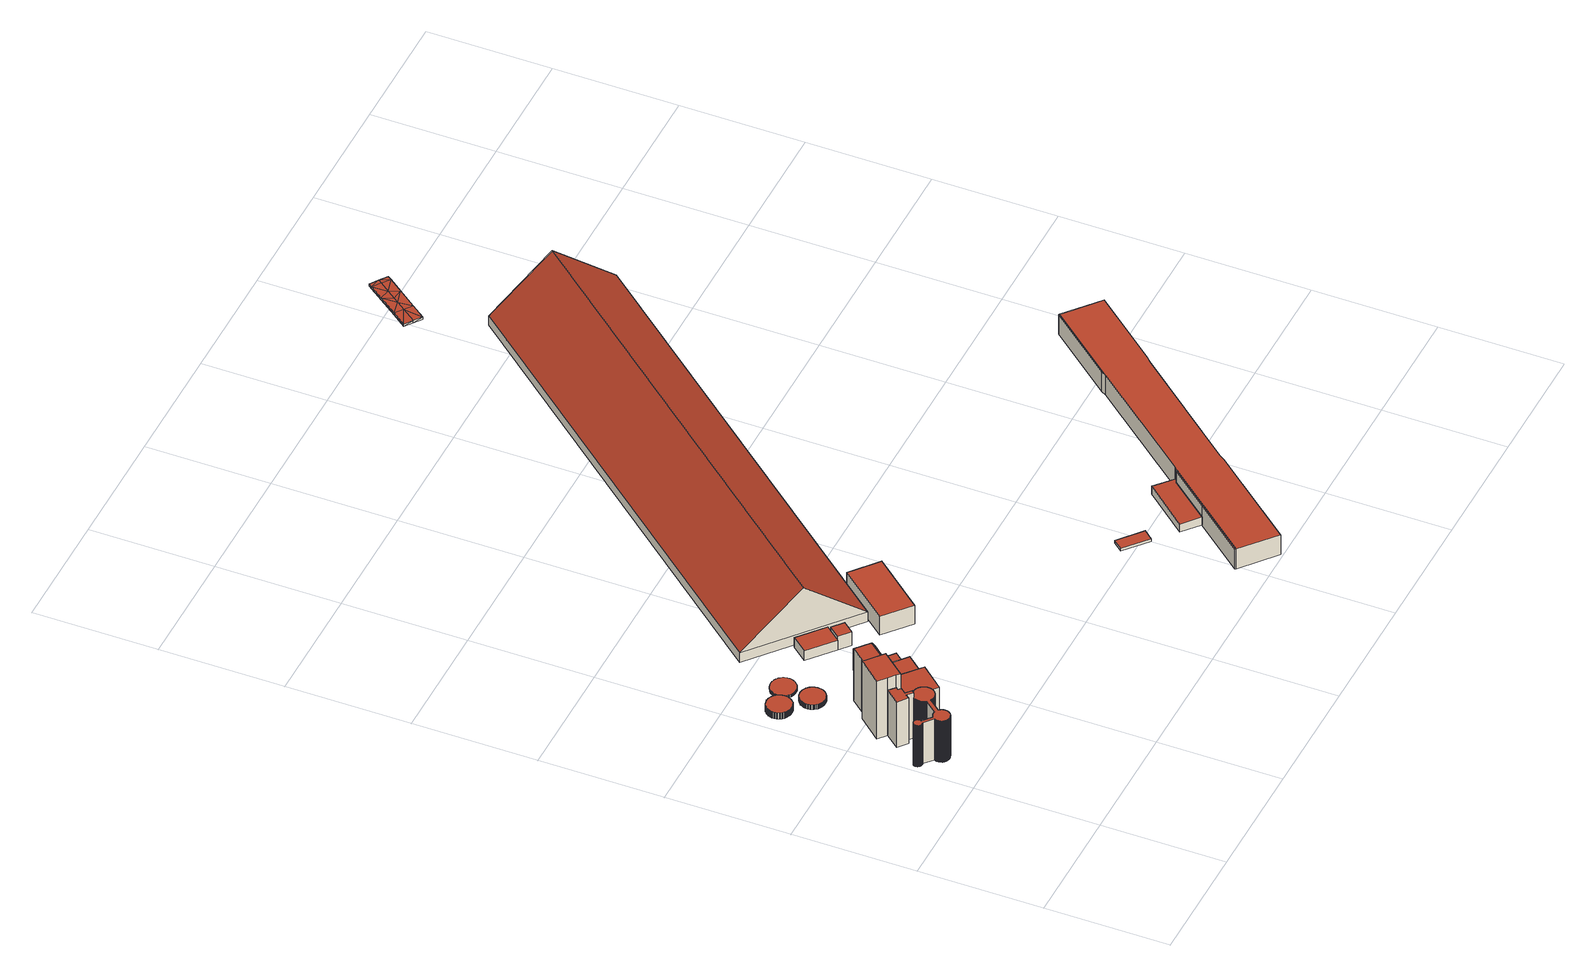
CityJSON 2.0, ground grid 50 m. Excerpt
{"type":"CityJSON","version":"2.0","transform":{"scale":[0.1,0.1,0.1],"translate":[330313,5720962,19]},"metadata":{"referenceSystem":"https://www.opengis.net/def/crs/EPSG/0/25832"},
"CityObjects":{
"building1":{"type":"Building","attributes":{"Geometrietyp2DReferenz":"3000","Gemeindeschluessel":"05170032","function":"31001_2111","roofType":"1000","measuredHeight":19.55},"address":[{"country":"Germany","locality":"Rheinberg","thoroughfareNumber":"80","thoroughfareName":"Karlstraße"}],"geometry":[{"type":"Solid","lod":"2","boundaries":[[[[0,1,2,3]],[[4,5,1,0]],[[6,7,5,4]],[[8,9,7,6]],[[10,11,9,8]],[[12,13,11,10]],[[14,15,13,12]],[[16,17,15,14]],[[18,19,17,16]],[[20,21,19,18]],[[22,23,21,20]],[[24,25,23,22]],[[26,27,25,24]],[[28,29,27,26]],[[30,31,29,28]],[[32,33,31,30]],[[34,35,33,32]],[[36,37,35,34]],[[38,39,37,36]],[[40,41,39,38]],[[42,43,41,40]],[[44,45,43,42]],[[46,47,45,44]],[[48,49,47,46]],[[50,51,49,48]],[[52,53,51,50]],[[54,55,53,52]],[[56,57,55,54]],[[58,59,57,56]],[[60,61,59,58]],[[62,63,61,60]],[[64,65,63,62]],[[66,67,65,64]],[[68,69,67,66]],[[70,71,69,68]],[[72,73,71,70]],[[74,75,73,72]],[[76,77,75,74]],[[78,79,77,76]],[[80,81,79,78]],[[82,83,81,80]],[[84,85,83,82]],[[86,87,85,84]],[[88,89,87,86]],[[90,91,89,88]],[[92,93,91,90]],[[94,95,93,92]],[[96,97,95,94]],[[98,99,97,96]],[[100,101,99,98]],[[102,103,101,100]],[[104,105,103,102]],[[106,107,105,104]],[[108,109,107,106]],[[110,111,109,108]],[[112,113,111,110]],[[114,115,113,112]],[[116,117,115,114]],[[118,119,117,116]],[[120,121,119,118]],[[122,123,121,120]],[[124,125,123,122]],[[126,127,125,124]],[[128,129,127,126]],[[130,131,129,128]],[[132,133,131,130]],[[134,135,133,132]],[[136,137,135,134]],[[138,139,137,136]],[[140,141,139,138]],[[142,143,141,140]],[[144,145,143,142]],[[146,147,145,144]],[[148,149,147,146]],[[150,151,149,148]],[[152,153,151,150]],[[154,155,153,152]],[[156,157,155,154]],[[158,159,157,156]],[[160,161,159,158]],[[162,163,161,160]],[[164,165,163,162]],[[166,167,165,164]],[[168,169,167,166]],[[170,171,169,168]],[[172,173,171,170]],[[174,175,173,172]],[[176,177,175,174]],[[178,179,177,176]],[[180,181,179,178]],[[182,183,181,180]],[[184,185,183,182]],[[186,187,185,184]],[[188,189,187,186]],[[190,191,189,188]],[[192,193,191,190]],[[194,195,193,192]],[[196,197,195,194]],[[198,199,197,196]],[[200,201,199,198]],[[202,203,201,200]],[[204,205,203,202]],[[206,207,205,204]],[[208,209,207,206]],[[210,211,209,208]],[[212,213,211,210]],[[214,215,213,212]],[[216,217,215,214]],[[218,219,217,216]],[[220,221,219,218]],[[222,223,221,220]],[[224,225,223,222]],[[226,227,225,224]],[[228,229,227,226]],[[230,231,229,228]],[[232,233,231,230]],[[234,235,233,232]],[[236,237,235,234]],[[238,239,237,236]],[[240,241,239,238]],[[242,243,241,240]],[[244,245,243,242]],[[246,247,245,244]],[[248,249,247,246]],[[250,251,249,248]],[[252,253,251,250]],[[254,255,253,252]],[[256,257,255,254]],[[258,259,257,256]],[[260,261,259,258]],[[262,263,261,260]],[[264,265,263,262]],[[266,267,265,264]],[[268,269,267,266]],[[270,271,269,268]],[[272,273,271,270]],[[274,275,273,272]],[[276,277,275,274]],[[278,279,277,276]],[[280,281,279,278]],[[282,283,281,280]],[[284,285,283,282]],[[286,287,285,284]],[[288,289,287,286]],[[290,291,289,288]],[[292,293,291,290]],[[294,295,293,292]],[[296,297,295,294]],[[298,299,297,296]],[[300,301,299,298]],[[302,303,301,300]],[[304,305,303,302]],[[306,307,305,304]],[[308,309,307,306]],[[310,311,309,308]],[[312,313,311,310]],[[314,315,313,312]],[[316,317,315,314]],[[318,319,317,316]],[[320,321,319,318]],[[322,323,321,320]],[[324,325,323,322]],[[326,327,325,324]],[[328,329,327,326]],[[330,331,329,328]],[[332,333,331,330]],[[334,335,333,332]],[[336,337,335,334]],[[338,339,337,336]],[[340,341,339,338]],[[342,343,341,340]],[[344,345,343,342]],[[346,347,345,344]],[[348,349,347,346]],[[350,351,349,348]],[[352,353,351,350]],[[354,355,353,352]],[[356,357,355,354]],[[358,359,357,356]],[[360,361,359,358]],[[362,363,361,360]],[[364,365,363,362]],[[366,367,365,364]],[[368,369,367,366]],[[370,371,369,368]],[[372,373,371,370]],[[374,375,373,372]],[[376,377,375,374]],[[378,379,377,376]],[[380,381,379,378]],[[382,383,381,380]],[[384,385,383,382]],[[3,2,385,384]],[[382,380,378,376,374,372,370,368,366,364,362,360,358,356,354,352,350,348,346,344,342,340,338,336,334,332,330,328,326,324,322,320,318,316,314,312,310,308,306,304,302,300,298,296,294,292,290,288,286,284,282,280,278,276,274,272,270,268,266,264,262,260,258,256,254,252,250,248,246,244,242,240,238,236,234,232,230,228,226,224,222,220,218,216,214,212,210,208,206,204,202,200,198,196,194,192,190,188,186,184,182,180,178,176,174,172,170,168,166,164,162,160,158,156,154,152,150,148,146,144,142,140,138,136,134,132,130,128,126,124,122,120,118,116,114,112,110,108,106,104,102,100,98,96,94,92,90,88,86,84,82,80,78,76,74,72,70,68,66,64,62,60,58,56,54,52,50,48,46,44,42,40,38,36,34,32,30,28,26,24,22,20,18,16,14,12,10,8,6,4,0,3,384]],[[1,5,7,9,11,13,15,17,19,21,23,25,27,29,31,33,35,37,39,41,43,45,47,49,51,53,55,57,59,61,63,65,67,69,71,73,75,77,79,81,83,85,87,89,91,93,95,97,99,101,103,105,107,109,111,113,115,117,119,121,123,125,127,129,131,133,135,137,139,141,143,145,147,149,151,153,155,157,159,161,163,165,167,169,171,173,175,177,179,181,183,185,187,189,191,193,195,197,199,201,203,205,207,209,211,213,215,217,219,221,223,225,227,229,231,233,235,237,239,241,243,245,247,249,251,253,255,257,259,261,263,265,267,269,271,273,275,277,279,281,283,285,287,289,291,293,295,297,299,301,303,305,307,309,311,313,315,317,319,321,323,325,327,329,331,333,335,337,339,341,343,345,347,349,351,353,355,357,359,361,363,365,367,369,371,373,375,377,379,381,383,385,2]]]],"semantics":{"surfaces":[{"type":"WallSurface"},{"type":"RoofSurface"},{"type":"GroundSurface"}],"values":[[0,0,0,0,0,0,0,0,0,0,0,0,0,0,0,0,0,0,0,0,0,0,0,0,0,0,0,0,0,0,0,0,0,0,0,0,0,0,0,0,0,0,0,0,0,0,0,0,0,0,0,0,0,0,0,0,0,0,0,0,0,0,0,0,0,0,0,0,0,0,0,0,0,0,0,0,0,0,0,0,0,0,0,0,0,0,0,0,0,0,0,0,0,0,0,0,0,0,0,0,0,0,0,0,0,0,0,0,0,0,0,0,0,0,0,0,0,0,0,0,0,0,0,0,0,0,0,0,0,0,0,0,0,0,0,0,0,0,0,0,0,0,0,0,0,0,0,0,0,0,0,0,0,0,0,0,0,0,0,0,0,0,0,0,0,0,0,0,0,0,0,0,0,0,0,0,0,0,0,0,0,0,0,0,0,0,0,0,0,0,0,0,0,1,2]]}}]},
"building2":{"type":"Building","attributes":{"Geometrietyp2DReferenz":"3000","Gemeindeschluessel":"05170032","function":"31001_2111","roofType":"1000","measuredHeight":21.59},"address":[{"country":"Germany","locality":"Rheinberg","thoroughfareNumber":"80","thoroughfareName":"Karlstraße"}],"geometry":[{"type":"Solid","lod":"2","boundaries":[[[[386,387,388,389]],[[390,391,387,386]],[[392,393,391,390]],[[394,395,393,392]],[[396,397,395,394]],[[398,399,397,396]],[[400,401,399,398]],[[402,403,401,400]],[[404,405,403,402]],[[406,407,405,404]],[[408,409,407,406]],[[410,411,409,408]],[[412,413,411,410]],[[414,415,413,412]],[[389,388,415,414]],[[412,410,408,406,404,402,400,398,396,394,392,390,386,389,414]],[[387,391,393,395,397,399,401,403,405,407,409,411,413,415,388]]]],"semantics":{"surfaces":[{"type":"WallSurface"},{"type":"RoofSurface"},{"type":"GroundSurface"}],"values":[[0,0,0,0,0,0,0,0,0,0,0,0,0,0,0,1,2]]}}]},
"building3":{"type":"Building","attributes":{"Geometrietyp2DReferenz":"3000","Gemeindeschluessel":"05170032","function":"31001_2111","roofType":"1000","measuredHeight":27.63},"address":[{"country":"Germany","locality":"Rheinberg","thoroughfareNumber":"80","thoroughfareName":"Karlstraße"}],"geometry":[{"type":"Solid","lod":"2","boundaries":[[[[416,417,418,419]],[[420,421,417,416]],[[422,423,421,420]],[[424,425,423,422]],[[426,427,425,424]],[[428,429,427,426]],[[419,418,429,428]],[[426,424,422,420,416,419,428]],[[417,421,423,425,427,429,418]]]],"semantics":{"surfaces":[{"type":"WallSurface"},{"type":"RoofSurface"},{"type":"GroundSurface"}],"values":[[0,0,0,0,0,0,0,1,2]]}}]},
"building4":{"type":"Building","attributes":{"Geometrietyp2DReferenz":"3000","Gemeindeschluessel":"05170032","function":"51003_1201","roofType":"1000","measuredHeight":2.82},"geometry":[{"type":"Solid","lod":"2","boundaries":[[[[430,431,432,433]],[[434,435,431,430]],[[436,437,435,434]],[[438,439,437,436]],[[440,441,439,438]],[[442,443,441,440]],[[444,445,443,442]],[[446,447,445,444]],[[448,449,447,446]],[[450,451,449,448]],[[452,453,451,450]],[[454,455,453,452]],[[456,457,455,454]],[[458,459,457,456]],[[460,461,459,458]],[[462,463,461,460]],[[464,465,463,462]],[[466,467,465,464]],[[468,469,467,466]],[[470,471,469,468]],[[472,473,471,470]],[[474,475,473,472]],[[476,477,475,474]],[[478,479,477,476]],[[480,481,479,478]],[[482,483,481,480]],[[484,485,483,482]],[[486,487,485,484]],[[488,489,487,486]],[[490,491,489,488]],[[492,493,491,490]],[[494,495,493,492]],[[496,497,495,494]],[[498,499,497,496]],[[500,501,499,498]],[[502,503,501,500]],[[504,505,503,502]],[[506,507,505,504]],[[508,509,507,506]],[[510,511,509,508]],[[512,513,511,510]],[[514,515,513,512]],[[516,517,515,514]],[[518,519,517,516]],[[520,521,519,518]],[[522,523,521,520]],[[524,525,523,522]],[[526,527,525,524]],[[528,529,527,526]],[[530,531,529,528]],[[532,533,531,530]],[[534,535,533,532]],[[536,537,535,534]],[[538,539,537,536]],[[540,541,539,538]],[[542,543,541,540]],[[544,545,543,542]],[[546,547,545,544]],[[548,549,547,546]],[[550,551,549,548]],[[552,553,551,550]],[[554,555,553,552]],[[556,557,555,554]],[[558,559,557,556]],[[560,561,559,558]],[[562,563,561,560]],[[564,565,563,562]],[[566,567,565,564]],[[568,569,567,566]],[[570,571,569,568]],[[572,573,571,570]],[[574,575,573,572]],[[576,577,575,574]],[[578,579,577,576]],[[580,581,579,578]],[[582,583,581,580]],[[584,585,583,582]],[[433,432,585,584]],[[582,580,578,576,574,572,570,568,566,564,562,560,558,556,554,552,550,548,546,544,542,540,538,536,534,532,530,528,526,524,522,520,518,516,514,512,510,508,506,504,502,500,498,496,494,492,490,488,486,484,482,480,478,476,474,472,470,468,466,464,462,460,458,456,454,452,450,448,446,444,442,440,438,436,434,430,433,584]],[[431,435,437,439,441,443,445,447,449,451,453,455,457,459,461,463,465,467,469,471,473,475,477,479,481,483,485,487,489,491,493,495,497,499,501,503,505,507,509,511,513,515,517,519,521,523,525,527,529,531,533,535,537,539,541,543,545,547,549,551,553,555,557,559,561,563,565,567,569,571,573,575,577,579,581,583,585,432]]]],"semantics":{"surfaces":[{"type":"WallSurface"},{"type":"RoofSurface"},{"type":"GroundSurface"}],"values":[[0,0,0,0,0,0,0,0,0,0,0,0,0,0,0,0,0,0,0,0,0,0,0,0,0,0,0,0,0,0,0,0,0,0,0,0,0,0,0,0,0,0,0,0,0,0,0,0,0,0,0,0,0,0,0,0,0,0,0,0,0,0,0,0,0,0,0,0,0,0,0,0,0,0,0,0,0,0,1,2]]}}]},
"building5":{"type":"Building","attributes":{"Geometrietyp2DReferenz":"3000","Gemeindeschluessel":"05170032","function":"31001_2111","roofType":"1000","measuredHeight":15.39},"address":[{"country":"Germany","locality":"Rheinberg","thoroughfareNumber":"80","thoroughfareName":"Karlstraße"}],"geometry":[{"type":"Solid","lod":"2","boundaries":[[[[586,587,588,589]],[[590,591,587,586]],[[592,593,591,590]],[[594,595,593,592]],[[589,588,595,594]],[[592,590,586,589,594]],[[587,591,593,595,588]]]],"semantics":{"surfaces":[{"type":"WallSurface"},{"type":"RoofSurface"},{"type":"GroundSurface"}],"values":[[0,0,0,0,0,1,2]]}}]},
"building6":{"type":"Building","attributes":{"Geometrietyp2DReferenz":"3000","Gemeindeschluessel":"05170032","function":"51003_1201","roofType":"1000","measuredHeight":2.17},"geometry":[{"type":"Solid","lod":"2","boundaries":[[[[596,597,598,599]],[[600,601,597,596]],[[602,603,601,600]],[[604,605,603,602]],[[606,607,605,604]],[[608,609,607,606]],[[610,611,609,608]],[[612,613,611,610]],[[614,615,613,612]],[[616,617,615,614]],[[618,619,617,616]],[[620,621,619,618]],[[622,623,621,620]],[[624,625,623,622]],[[626,627,625,624]],[[628,629,627,626]],[[630,631,629,628]],[[632,633,631,630]],[[634,635,633,632]],[[636,637,635,634]],[[638,639,637,636]],[[640,641,639,638]],[[642,643,641,640]],[[644,645,643,642]],[[646,647,645,644]],[[648,649,647,646]],[[650,651,649,648]],[[652,653,651,650]],[[654,655,653,652]],[[656,657,655,654]],[[658,659,657,656]],[[660,661,659,658]],[[662,663,661,660]],[[664,665,663,662]],[[666,667,665,664]],[[668,669,667,666]],[[670,671,669,668]],[[672,673,671,670]],[[674,675,673,672]],[[676,677,675,674]],[[678,679,677,676]],[[680,681,679,678]],[[682,683,681,680]],[[684,685,683,682]],[[686,687,685,684]],[[688,689,687,686]],[[690,691,689,688]],[[692,693,691,690]],[[694,695,693,692]],[[696,697,695,694]],[[698,699,697,696]],[[700,701,699,698]],[[702,703,701,700]],[[704,705,703,702]],[[706,707,705,704]],[[708,709,707,706]],[[710,711,709,708]],[[712,713,711,710]],[[714,715,713,712]],[[716,717,715,714]],[[718,719,717,716]],[[720,721,719,718]],[[722,723,721,720]],[[724,725,723,722]],[[726,727,725,724]],[[728,729,727,726]],[[730,731,729,728]],[[732,733,731,730]],[[734,735,733,732]],[[736,737,735,734]],[[738,739,737,736]],[[740,741,739,738]],[[742,743,741,740]],[[744,745,743,742]],[[746,747,745,744]],[[748,749,747,746]],[[750,751,749,748]],[[599,598,751,750]],[[748,746,744,742,740,738,736,734,732,730,728,726,724,722,720,718,716,714,712,710,708,706,704,702,700,698,696,694,692,690,688,686,684,682,680,678,676,674,672,670,668,666,664,662,660,658,656,654,652,650,648,646,644,642,640,638,636,634,632,630,628,626,624,622,620,618,616,614,612,610,608,606,604,602,600,596,599,750]],[[597,601,603,605,607,609,611,613,615,617,619,621,623,625,627,629,631,633,635,637,639,641,643,645,647,649,651,653,655,657,659,661,663,665,667,669,671,673,675,677,679,681,683,685,687,689,691,693,695,697,699,701,703,705,707,709,711,713,715,717,719,721,723,725,727,729,731,733,735,737,739,741,743,745,747,749,751,598]]]],"semantics":{"surfaces":[{"type":"WallSurface"},{"type":"RoofSurface"},{"type":"GroundSurface"}],"values":[[0,0,0,0,0,0,0,0,0,0,0,0,0,0,0,0,0,0,0,0,0,0,0,0,0,0,0,0,0,0,0,0,0,0,0,0,0,0,0,0,0,0,0,0,0,0,0,0,0,0,0,0,0,0,0,0,0,0,0,0,0,0,0,0,0,0,0,0,0,0,0,0,0,0,0,0,0,0,1,2]]}}]},
"building7":{"type":"Building","attributes":{"Geometrietyp2DReferenz":"3000","Gemeindeschluessel":"05170032","function":"51003_1201","roofType":"9999","measuredHeight":1.27},"geometry":[{"type":"Solid","lod":"2","boundaries":[[[[752,753,754,755,756,757,758,759,760,761,762,763,764,765,766,767,768,769,770,771,772,773,774,775,776,777,778,779,780,781,782,783,784,785,786,787,788,789,790,791,792,793,794,795,796,797,798,799,800,801,802,803,804,805,806,807,808,809,810,811,812,813,814,815,816,817,818,819,820,821,822,823,824,825,826,827,828,829]],[[764,830,831,765]],[[763,832,830,764]],[[762,833,832,763]],[[761,834,833,762]],[[760,835,834,761]],[[759,836,835,760]],[[758,837,836,759]],[[757,838,837,758]],[[756,839,838,757]],[[755,840,839,756]],[[754,841,840,755]],[[753,842,841,754]],[[752,843,842,753]],[[829,844,843,752]],[[828,845,844,829]],[[827,846,845,828]],[[826,847,846,827]],[[825,848,847,826]],[[824,849,848,825]],[[823,850,849,824]],[[822,851,850,823]],[[821,852,851,822]],[[820,853,852,821]],[[819,854,853,820]],[[818,855,854,819]],[[817,856,855,818]],[[816,857,856,817]],[[815,858,857,816]],[[814,859,858,815]],[[813,860,859,814]],[[812,861,860,813]],[[811,862,861,812]],[[807,863,864,808]],[[810,865,862,811]],[[809,866,865,810]],[[808,864,866,809]],[[806,867,863,807]],[[805,868,867,806]],[[804,869,868,805]],[[803,870,869,804]],[[802,871,870,803]],[[801,872,871,802]],[[800,873,872,801]],[[799,874,873,800]],[[798,875,874,799]],[[797,876,875,798]],[[796,877,876,797]],[[795,878,877,796]],[[794,879,878,795]],[[793,880,879,794]],[[792,881,880,793]],[[791,882,881,792]],[[790,883,882,791]],[[789,884,883,790]],[[788,885,884,789]],[[787,886,885,788]],[[786,887,886,787]],[[785,888,887,786]],[[784,889,888,785]],[[783,890,889,784]],[[782,891,890,783]],[[781,892,891,782]],[[780,893,892,781]],[[779,894,893,780]],[[778,895,894,779]],[[777,896,895,778]],[[776,897,896,777]],[[775,898,897,776]],[[774,899,898,775]],[[773,900,899,774]],[[772,901,900,773]],[[771,902,901,772]],[[770,903,902,771]],[[769,904,903,770]],[[768,905,904,769]],[[767,906,905,768]],[[766,907,906,767]],[[765,831,907,766]],[[846,847,848,849,850,851,852,853,854,855,856,857,858,859,860,861,862,865,866,864,863,867,868,869,870,871,872,873,874,875,876,877,878,879,880,881,882,883,884,885,886,887,888,889,890,891,892,893,894,895,896,897,898,899,900,901,902,903,904,905,906,907,831,830,832,833,834,835,836,837,838,839,840,841,842,843,844,845]]]],"semantics":{"surfaces":[{"type":"RoofSurface"},{"type":"WallSurface"},{"type":"GroundSurface"}],"values":[[0,1,1,1,1,1,1,1,1,1,1,1,1,1,1,1,1,1,1,1,1,1,1,1,1,1,1,1,1,1,1,1,1,1,1,1,1,1,1,1,1,1,1,1,1,1,1,1,1,1,1,1,1,1,1,1,1,1,1,1,1,1,1,1,1,1,1,1,1,1,1,1,1,1,1,1,1,1,1,2]]}}]},
"building8":{"type":"Building","attributes":{"Gemeindeschluessel":"05170032","Geometrietyp2DReferenz":"3000","function":"31001_2111"},"address":[{"country":"Germany","locality":"Rheinberg","thoroughfareNumber":"80","thoroughfareName":"Karlstraße"}],"children":["building8-1","building8-2"]},
"building8-1":{"type":"BuildingPart","attributes":{"roofType":"1000","measuredHeight":10.19},"parents":["building8"],"geometry":[{"type":"Solid","lod":"2","boundaries":[[[[908,587,909,910]],[[911,588,587,908]],[[912,913,588,911]],[[914,915,916,917]],[[918,919,915,914]],[[920,921,919,918]],[[910,909,921,920]],[[918,914,917,912,911,908,910,920]],[[587,588,913,916,915,919,921,909]],[[912,917,916,913]]]],"semantics":{"surfaces":[{"type":"WallSurface"},{"type":"RoofSurface"},{"type":"GroundSurface"},{"type":"ClosureSurface"}],"values":[[0,0,0,0,0,0,0,1,2,3]]}}]},
"building8-2":{"type":"BuildingPart","attributes":{"roofType":"1000","measuredHeight":24.82},"parents":["building8"],"geometry":[{"type":"MultiSurface","lod":"2","boundaries":[[[922,923,924,925]],[[926,927,923,922]],[[928,916,927,926]],[[925,924,913,929]],[[928,926,922,925,929]],[[923,927,916,913,924]],[[928,929,912,917]],[[913,916,917,912]]],"semantics":{"surfaces":[{"type":"WallSurface"},{"type":"RoofSurface"},{"type":"GroundSurface"},{"type":"ClosureSurface"}],"values":[0,0,0,0,1,2,0,3]}}]},
"building9":{"type":"Building","attributes":{"Geometrietyp2DReferenz":"3000","Gemeindeschluessel":"05170032","function":"31001_2111","roofType":"1000","measuredHeight":10.54},"address":[{"country":"Germany","locality":"Rheinberg","thoroughfareNumber":"80","thoroughfareName":"Karlstraße"}],"geometry":[{"type":"Solid","lod":"2","boundaries":[[[[930,931,932,933]],[[934,935,931,930]],[[936,937,935,934]],[[933,932,937,936]],[[934,930,933,936]],[[931,935,937,932]]]],"semantics":{"surfaces":[{"type":"WallSurface"},{"type":"RoofSurface"},{"type":"GroundSurface"}],"values":[[0,0,0,0,1,2]]}}]},
"building10":{"type":"Building","attributes":{"Geometrietyp2DReferenz":"3000","Gemeindeschluessel":"05170032","function":"31001_2020","roofType":"1000","measuredHeight":3.61},"address":[{"country":"Germany","locality":"Rheinberg","thoroughfareNumber":"80","thoroughfareName":"Karlstraße"}],"geometry":[{"type":"Solid","lod":"2","boundaries":[[[[938,939,921,940]],[[941,942,939,938]],[[943,909,942,941]],[[940,921,909,943]],[[941,938,940,943]],[[939,942,909,921]]]],"semantics":{"surfaces":[{"type":"WallSurface"},{"type":"RoofSurface"},{"type":"GroundSurface"}],"values":[[0,0,0,0,1,2]]}}]},
"building11":{"type":"Building","attributes":{"Gemeindeschluessel":"05170032","Geometrietyp2DReferenz":"3000","function":"31001_2111"},"address":[{"country":"Germany","locality":"Rheinberg","thoroughfareNumber":"80","thoroughfareName":"Karlstraße"}],"children":["building11-1","building11-2"]},
"building11-1":{"type":"BuildingPart","attributes":{"roofType":"1000","measuredHeight":4.55},"parents":["building11"],"geometry":[{"type":"MultiSurface","lod":"2","boundaries":[[[944,945,946,947]],[[948,949,950,951]],[[947,946,949,948]],[[951,944,947,948]],[[945,950,949,946]],[[944,952,953,945]],[[952,951,950,953]]],"semantics":{"surfaces":[{"type":"WallSurface"},{"type":"RoofSurface"},{"type":"GroundSurface"},{"type":"ClosureSurface"}],"values":[0,0,0,1,2,0,3]}}]},
"building11-2":{"type":"BuildingPart","attributes":{"roofType":"1000","measuredHeight":6.59},"parents":["building11"],"geometry":[{"type":"MultiSurface","lod":"2","boundaries":[[[954,955,953,956]],[[957,958,955,954]],[[959,950,958,957]],[[957,954,956,959]],[[955,958,950,953]],[[959,956,952,951]],[[951,952,953,950]]],"semantics":{"surfaces":[{"type":"WallSurface"},{"type":"RoofSurface"},{"type":"GroundSurface"},{"type":"ClosureSurface"}],"values":[0,0,0,1,2,0,3]}}]},
"building12":{"type":"Building","attributes":{"Geometrietyp2DReferenz":"3000","Gemeindeschluessel":"05170032","function":"31001_2111","roofType":"1000","measuredHeight":8.63},"address":[{"country":"Germany","locality":"Rheinberg","thoroughfareNumber":"80","thoroughfareName":"Karlstraße"}],"geometry":[{"type":"Solid","lod":"2","boundaries":[[[[960,961,962,963]],[[964,965,961,960]],[[966,967,965,964]],[[963,962,967,966]],[[964,960,963,966]],[[961,965,967,962]]]],"semantics":{"surfaces":[{"type":"WallSurface"},{"type":"RoofSurface"},{"type":"GroundSurface"}],"values":[[0,0,0,0,1,2]]}}]},
"building13":{"type":"Building","attributes":{"Geometrietyp2DReferenz":"3000","Gemeindeschluessel":"05170032","function":"31001_2111","roofType":"1000","measuredHeight":1.2},"address":[{"country":"Germany","locality":"Rheinberg","thoroughfareNumber":"80","thoroughfareName":"Karlstraße"}],"geometry":[{"type":"Solid","lod":"2","boundaries":[[[[968,969,970,971]],[[972,973,969,968]],[[974,975,973,972]],[[971,970,975,974]],[[972,968,971,974]],[[969,973,975,970]]]],"semantics":{"surfaces":[{"type":"WallSurface"},{"type":"RoofSurface"},{"type":"GroundSurface"}],"values":[[0,0,0,0,1,2]]}}]},
"building14":{"type":"Building","attributes":{"Geometrietyp2DReferenz":"3000","Gemeindeschluessel":"05170032","function":"31001_2111","roofType":"3100","measuredHeight":25.91},"address":[{"country":"Germany","locality":"Rheinberg","thoroughfareNumber":"80","thoroughfareName":"Karlstraße"}],"geometry":[{"type":"Solid","lod":"2","boundaries":[[[[976,977,978,979]],[[980,981,977,976]],[[982,983,981,980]],[[979,978,983,982]],[[976,984,980]],[[982,985,979]],[[979,985,984,976]],[[980,984,985,982]],[[977,981,983,978]]]],"semantics":{"surfaces":[{"type":"WallSurface"},{"type":"RoofSurface"},{"type":"GroundSurface"}],"values":[[0,0,0,0,0,0,1,1,2]]}}]},
"building15":{"type":"Building","attributes":{"Geometrietyp2DReferenz":"3000","Gemeindeschluessel":"05170032","function":"31001_2111","roofType":"1000","measuredHeight":3.79},"address":[{"country":"Germany","locality":"Rheinberg","thoroughfareNumber":"80","thoroughfareName":"Karlstraße"}],"geometry":[{"type":"Solid","lod":"2","boundaries":[[[[986,987,988,989]],[[990,991,987,986]],[[992,993,991,990]],[[994,995,993,992]],[[996,997,995,994]],[[998,999,997,996]],[[989,988,999,998]],[[996,994,992,990,986,989,998]],[[987,991,993,995,997,999,988]]]],"semantics":{"surfaces":[{"type":"WallSurface"},{"type":"RoofSurface"},{"type":"GroundSurface"}],"values":[[0,0,0,0,0,0,0,1,2]]}}]},
"building16":{"type":"Building","attributes":{"Gemeindeschluessel":"05170032","Geometrietyp2DReferenz":"3000","function":"31001_2111"},"address":[{"country":"Germany","locality":"Rheinberg","thoroughfareNumber":"80","thoroughfareName":"Karlstraße"}],"children":["building16-1","building16-2","building16-3"]},
"building16-1":{"type":"BuildingPart","attributes":{"roofType":"1000","measuredHeight":9.45},"parents":["building16"],"geometry":[{"type":"Solid","lod":"2","boundaries":[[[[1000,1001,1002,1003]],[[1004,1005,1001,1000]],[[1006,1007,1005,1004]],[[1008,1009,1007,1006]],[[1010,1011,1012,1013]],[[1014,1015,1011,1010]],[[1016,1017,1015,1014]],[[1018,1019,1020,1021]],[[1022,1023,1019,1018]],[[1003,1002,1023,1022]],[[1018,1021,1016,1014,1010,1013,1008,1006,1004,1000,1003,1022]],[[1001,1005,1007,1009,1012,1011,1015,1017,1020,1019,1023,1002]],[[1013,1012,1009,1008]],[[1021,1020,1017,1016]]]],"semantics":{"surfaces":[{"type":"WallSurface"},{"type":"RoofSurface"},{"type":"GroundSurface"},{"type":"ClosureSurface"}],"values":[[0,0,0,0,0,0,0,0,0,0,1,2,3,3]]}}]},
"building16-2":{"type":"BuildingPart","attributes":{"roofType":"1000","measuredHeight":9.45},"parents":["building16"],"geometry":[{"type":"Solid","lod":"2","boundaries":[[[[1024,1025,1009,1008]],[[1026,1027,1025,1024]],[[1028,1029,1027,1026]],[[1013,1012,1029,1028]],[[1028,1026,1024,1008,1013]],[[1025,1027,1029,1012,1009]],[[1008,1009,1012,1013]]]],"semantics":{"surfaces":[{"type":"WallSurface"},{"type":"RoofSurface"},{"type":"GroundSurface"},{"type":"ClosureSurface"}],"values":[[0,0,0,0,1,2,3]]}}]},
"building16-3":{"type":"BuildingPart","attributes":{"roofType":"1000","measuredHeight":9.45},"parents":["building16"],"geometry":[{"type":"Solid","lod":"2","boundaries":[[[[1030,1031,1017,1016]],[[1032,1033,1031,1030]],[[1021,1020,1033,1032]],[[1032,1030,1016,1021]],[[1031,1033,1020,1017]],[[1016,1017,1020,1021]]]],"semantics":{"surfaces":[{"type":"WallSurface"},{"type":"RoofSurface"},{"type":"GroundSurface"},{"type":"ClosureSurface"}],"values":[[0,0,0,1,2,3]]}}]},
"building17":{"type":"Building","attributes":{"Geometrietyp2DReferenz":"2000","Gemeindeschluessel":"05170004","function":"53001_1800","roofType":"9999","measuredHeight":1},"geometry":[{"type":"Solid","lod":"2","boundaries":[[[[1034,1035,1036]],[[1037,1038,1039]],[[1038,1034,1039]],[[1040,1041,1037]],[[1041,1038,1037]],[[1042,1043,1040]],[[1043,1041,1040]],[[1044,1045,1042]],[[1045,1043,1042]],[[1046,1047,1044]],[[1047,1045,1044]],[[1048,1049,1046]],[[1049,1047,1046]],[[1050,1051,1048]],[[1051,1049,1048]],[[1052,1053,1050]],[[1053,1051,1050]],[[1054,1055,1052]],[[1055,1053,1052]],[[1056,1057,1054]],[[1057,1055,1054]],[[1036,1035,1056]],[[1035,1057,1056]],[[1039,1034,1036]],[[1047,1049,1058]],[[1058,1049,1051]],[[1058,1051,1059]],[[1059,1051,1053]],[[1059,1053,1060]],[[1060,1053,1061]],[[1061,1053,1055]],[[1061,1055,1062]],[[1062,1055,1035]],[[1035,1055,1057]],[[1062,1035,1038]],[[1038,1035,1034]],[[1043,1045,1058]],[[1058,1045,1047]],[[1043,1058,1059]],[[1043,1059,1041]],[[1041,1059,1060]],[[1041,1060,1061]],[[1041,1061,1038]],[[1038,1061,1062]],[[1046,1063,1048]],[[1063,1050,1048]],[[1063,1064,1050]],[[1064,1052,1050]],[[1064,1065,1052]],[[1065,1066,1052]],[[1066,1054,1052]],[[1066,1067,1054]],[[1067,1036,1054]],[[1036,1056,1054]],[[1067,1037,1036]],[[1037,1039,1036]],[[1042,1063,1044]],[[1063,1046,1044]],[[1042,1064,1063]],[[1042,1040,1064]],[[1040,1065,1064]],[[1040,1066,1065]],[[1040,1037,1066]],[[1037,1067,1066]]]],"semantics":{"surfaces":[{"type":"WallSurface"},{"type":"GroundSurface"},{"type":"RoofSurface"}],"values":[[0,0,0,0,0,0,0,0,0,0,0,0,0,0,0,0,0,0,0,0,0,0,0,0,1,1,1,1,1,1,1,1,1,1,1,1,1,1,1,1,1,1,1,1,2,2,2,2,2,2,2,2,2,2,2,2,2,2,2,2,2,2,2,2]]}}]}
},
"vertices":[
[10,740,222],[10,740,26],[9,738,26],[9,738,222],[12,741,222],[12,741,26],[13,743,222],[13,743,26],[14,744,222],[14,744,26],[15,745,222],[15,745,26],[17,746,222],[17,746,26],[19,747,222],[19,747,26],[21,748,222],[21,748,26],[23,748,222],[23,748,26],[26,748,222],[26,748,26],[29,748,222],[29,748,26],[31,747,222],[31,747,26],[33,747,222],[33,747,26],[35,746,222],[35,746,26],[36,745,222],[36,745,26],[37,744,222],[37,744,26],[39,742,222],[39,742,26],[40,741,222],[40,741,26],[41,738,222],[41,738,26],[42,736,222],[42,736,26],[43,733,222],[43,733,26],[43,732,222],[43,732,26],[43,730,222],[43,730,26],[43,728,222],[43,728,26],[42,727,222],[42,727,26],[42,725,222],[42,725,26],[41,724,222],[41,724,26],[76,694,222],[76,694,26],[78,695,222],[78,695,26],[80,697,222],[80,697,26],[83,698,222],[83,698,26],[85,699,222],[85,699,26],[88,700,222],[88,700,26],[90,701,222],[90,701,26],[92,701,222],[92,701,26],[95,701,222],[95,701,26],[97,701,222],[97,701,26],[100,701,222],[100,701,26],[103,701,222],[103,701,26],[105,700,222],[105,700,26],[146,749,222],[146,749,26],[145,751,222],[145,751,26],[143,754,222],[143,754,26],[141,758,222],[141,758,26],[140,761,222],[140,761,26],[138,764,222],[138,764,26],[138,767,222],[138,767,26],[137,770,222],[137,770,26],[137,773,222],[137,773,26],[137,776,222],[137,776,26],[137,778,222],[137,778,26],[137,781,222],[137,781,26],[138,784,222],[138,784,26],[139,787,222],[139,787,26],[140,790,222],[140,790,26],[141,793,222],[141,793,26],[143,797,222],[143,797,26],[145,800,222],[145,800,26],[147,802,222],[147,802,26],[148,803,222],[148,803,26],[150,805,222],[150,805,26],[152,807,222],[152,807,26],[154,809,222],[154,809,26],[157,810,222],[157,810,26],[158,811,222],[158,811,26],[161,813,222],[161,813,26],[165,814,222],[165,814,26],[168,815,222],[168,815,26],[171,815,222],[171,815,26],[174,816,222],[174,816,26],[177,816,222],[177,816,26],[180,816,222],[180,816,26],[182,816,222],[182,816,26],[185,815,222],[185,815,26],[188,815,222],[188,815,26],[191,814,222],[191,814,26],[194,813,222],[194,813,26],[197,811,222],[197,811,26],[200,809,222],[200,809,26],[202,808,222],[202,808,26],[205,806,222],[205,806,26],[207,803,222],[207,803,26],[209,801,222],[209,801,26],[211,798,222],[211,798,26],[213,796,222],[213,796,26],[214,793,222],[214,793,26],[215,791,222],[215,791,26],[216,788,222],[216,788,26],[217,786,222],[217,786,26],[218,783,222],[218,783,26],[218,780,222],[218,780,26],[219,776,222],[219,776,26],[218,773,222],[218,773,26],[218,769,222],[218,769,26],[218,767,222],[218,767,26],[217,764,222],[217,764,26],[216,760,222],[216,760,26],[214,756,222],[214,756,26],[212,753,222],[212,753,26],[210,750,222],[210,750,26],[207,747,222],[207,747,26],[205,745,222],[205,745,26],[202,743,222],[202,743,26],[200,741,222],[200,741,26],[198,739,222],[198,739,26],[195,738,222],[195,738,26],[193,737,222],[193,737,26],[190,736,222],[190,736,26],[187,735,222],[187,735,26],[184,735,222],[184,735,26],[181,734,222],[181,734,26],[177,734,222],[177,734,26],[173,734,222],[173,734,26],[170,735,222],[170,735,26],[165,736,222],[165,736,26],[161,738,222],[161,738,26],[158,739,222],[158,739,26],[119,693,222],[119,693,26],[121,691,222],[121,691,26],[123,688,222],[123,688,26],[124,686,222],[124,686,26],[126,684,222],[126,684,26],[127,681,222],[127,681,26],[128,679,222],[128,679,26],[128,677,222],[128,677,26],[129,674,222],[129,674,26],[129,672,222],[129,672,26],[129,669,222],[129,669,26],[129,666,222],[129,666,26],[129,663,222],[129,663,26],[128,659,222],[128,659,26],[126,655,222],[126,655,26],[125,652,222],[125,652,26],[123,650,222],[123,650,26],[121,647,222],[121,647,26],[119,645,222],[119,645,26],[117,643,222],[117,643,26],[115,642,222],[115,642,26],[113,641,222],[113,641,26],[111,640,222],[111,640,26],[108,639,222],[108,639,26],[106,638,222],[106,638,26],[103,637,222],[103,637,26],[100,637,222],[100,637,26],[96,637,222],[96,637,26],[93,637,222],[93,637,26],[89,638,222],[89,638,26],[86,639,222],[86,639,26],[85,639,222],[85,639,26],[83,640,222],[83,640,26],[80,641,222],[80,641,26],[78,643,222],[78,643,26],[76,645,222],[76,645,26],[74,647,222],[74,647,26],[72,648,222],[72,648,26],[71,650,222],[71,650,26],[69,652,222],[69,652,26],[68,655,222],[68,655,26],[67,657,222],[67,657,26],[66,660,222],[66,660,26],[65,662,222],[65,662,26],[65,663,222],[65,663,26],[65,666,222],[65,666,26],[65,669,222],[65,669,26],[65,671,222],[65,671,26],[65,674,222],[65,674,26],[65,676,222],[65,676,26],[66,678,222],[66,678,26],[67,681,222],[67,681,26],[68,684,222],[68,684,26],[69,684,222],[69,684,26],[32,715,222],[32,715,26],[31,715,222],[31,715,26],[29,714,222],[29,714,26],[27,714,222],[27,714,26],[25,714,222],[25,714,26],[23,714,222],[23,714,26],[22,714,222],[22,714,26],[20,715,222],[20,715,26],[18,715,222],[18,715,26],[16,717,222],[16,717,26],[15,717,222],[15,717,26],[13,719,222],[13,719,26],[12,720,222],[12,720,26],[11,722,222],[11,722,26],[10,724,222],[10,724,26],[9,725,222],[9,725,26],[9,727,222],[9,727,26],[8,729,222],[8,729,26],[8,731,222],[8,731,26],[8,733,222],[8,733,26],[9,735,222],[9,735,26],
[141,862,243],[141,862,27],[149,871,27],[149,871,243],[152,853,243],[152,853,27],[134,831,243],[134,831,27],[158,811,243],[158,811,27],[157,810,243],[157,810,27],[154,809,243],[154,809,27],[152,807,243],[152,807,27],[150,805,243],[150,805,27],[148,803,243],[148,803,27],[147,802,243],[147,802,27],[125,821,243],[125,821,27],[113,806,243],[113,806,27],[75,837,243],[75,837,27],[123,893,243],[123,893,27],
[170,1016,302],[170,1016,26],[89,922,26],[89,922,302],[182,1005,302],[182,1005,26],[242,955,302],[242,955,26],[162,860,302],[162,860,26],[149,871,302],[149,871,26],[123,893,302],[123,893,26],
[50,1296,49],[50,1296,20],[52,1291,20],[52,1291,49],[49,1300,49],[49,1300,20],[48,1305,49],[48,1305,20],[48,1309,49],[48,1309,20],[48,1314,49],[48,1314,20],[48,1318,49],[48,1318,20],[49,1321,49],[49,1321,20],[50,1325,49],[50,1325,20],[51,1328,49],[51,1328,20],[52,1331,49],[52,1331,20],[53,1334,49],[53,1334,20],[55,1337,49],[55,1337,20],[56,1339,49],[56,1339,20],[58,1342,49],[58,1342,20],[60,1344,49],[60,1344,20],[62,1347,49],[62,1347,20],[65,1349,49],[65,1349,20],[68,1352,49],[68,1352,20],[71,1354,49],[71,1354,20],[75,1356,49],[75,1356,20],[79,1358,49],[79,1358,20],[83,1359,49],[83,1359,20],[88,1361,49],[88,1361,20],[93,1361,49],[93,1361,20],[98,1362,49],[98,1362,20],[103,1361,49],[103,1361,20],[108,1361,49],[108,1361,20],[112,1359,49],[112,1359,20],[117,1358,49],[117,1358,20],[121,1356,49],[121,1356,20],[124,1354,49],[124,1354,20],[128,1352,49],[128,1352,20],[131,1349,49],[131,1349,20],[133,1347,49],[133,1347,20],[136,1344,49],[136,1344,20],[138,1342,49],[138,1342,20],[140,1339,49],[140,1339,20],[141,1337,49],[141,1337,20],[142,1334,49],[142,1334,20],[144,1331,49],[144,1331,20],[145,1328,49],[145,1328,20],[146,1325,49],[146,1325,20],[147,1321,49],[147,1321,20],[147,1318,49],[147,1318,20],[148,1314,49],[148,1314,20],[148,1309,49],[148,1309,20],[147,1305,49],[147,1305,20],[147,1300,49],[147,1300,20],[145,1296,49],[145,1296,20],[143,1291,49],[143,1291,20],[141,1287,49],[141,1287,20],[138,1282,49],[138,1282,20],[135,1279,49],[135,1279,20],[132,1275,49],[132,1275,20],[128,1272,49],[128,1272,20],[125,1269,49],[125,1269,20],[121,1267,49],[121,1267,20],[117,1266,49],[117,1266,20],[114,1264,49],[114,1264,20],[110,1263,49],[110,1263,20],[107,1262,49],[107,1262,20],[104,1262,49],[104,1262,20],[101,1262,49],[101,1262,20],[98,1262,49],[98,1262,20],[95,1262,49],[95,1262,20],[92,1262,49],[92,1262,20],[89,1262,49],[89,1262,20],[85,1263,49],[85,1263,20],[82,1264,49],[82,1264,20],[78,1266,49],[78,1266,20],[75,1267,49],[75,1267,20],[71,1269,49],[71,1269,20],[67,1272,49],[67,1272,20],[64,1275,49],[64,1275,20],[60,1279,49],[60,1279,20],[57,1282,49],[57,1282,20],[55,1287,49],[55,1287,20],
[296,909,179],[296,909,25],[242,955,25],[242,955,179],[361,854,179],[361,854,25],[280,759,179],[280,759,25],[162,860,179],[162,860,25],
[153,1209,36],[153,1209,15],[155,1204,15],[155,1204,36],[152,1213,36],[152,1213,15],[151,1218,36],[151,1218,15],[150,1222,36],[150,1222,15],[150,1227,36],[150,1227,15],[151,1231,36],[151,1231,15],[151,1234,36],[151,1234,15],[152,1238,36],[152,1238,15],[153,1241,36],[153,1241,15],[154,1244,36],[154,1244,15],[156,1247,36],[156,1247,15],[157,1250,36],[157,1250,15],[159,1252,36],[159,1252,15],[160,1255,36],[160,1255,15],[162,1257,36],[162,1257,15],[165,1260,36],[165,1260,15],[167,1262,36],[167,1262,15],[170,1265,36],[170,1265,15],[174,1267,36],[174,1267,15],[177,1269,36],[177,1269,15],[181,1271,36],[181,1271,15],[186,1273,36],[186,1273,15],[190,1274,36],[190,1274,15],[195,1274,36],[195,1274,15],[200,1275,36],[200,1275,15],[205,1274,36],[205,1274,15],[210,1274,36],[210,1274,15],[215,1273,36],[215,1273,15],[219,1271,36],[219,1271,15],[223,1269,36],[223,1269,15],[227,1267,36],[227,1267,15],[230,1265,36],[230,1265,15],[233,1262,36],[233,1262,15],[236,1260,36],[236,1260,15],[238,1257,36],[238,1257,15],[240,1255,36],[240,1255,15],[242,1252,36],[242,1252,15],[244,1250,36],[244,1250,15],[245,1247,36],[245,1247,15],[246,1244,36],[246,1244,15],[247,1241,36],[247,1241,15],[249,1238,36],[249,1238,15],[249,1234,36],[249,1234,15],[250,1231,36],[250,1231,15],[250,1227,36],[250,1227,15],[250,1222,36],[250,1222,15],[250,1218,36],[250,1218,15],[249,1213,36],[249,1213,15],[248,1209,36],[248,1209,15],[246,1204,36],[246,1204,15],[244,1200,36],[244,1200,15],[241,1196,36],[241,1196,15],[238,1192,36],[238,1192,15],[234,1188,36],[234,1188,15],[231,1185,36],[231,1185,15],[227,1183,36],[227,1183,15],[224,1180,36],[224,1180,15],[220,1179,36],[220,1179,15],[216,1177,36],[216,1177,15],[213,1176,36],[213,1176,15],[210,1176,36],[210,1176,15],[206,1175,36],[206,1175,15],[203,1175,36],[203,1175,15],[200,1175,36],[200,1175,15],[197,1175,36],[197,1175,15],[194,1175,36],[194,1175,15],[191,1176,36],[191,1176,15],[188,1176,36],[188,1176,15],[184,1177,36],[184,1177,15],[181,1179,36],[181,1179,15],[177,1180,36],[177,1180,15],[173,1183,36],[173,1183,15],[170,1185,36],[170,1185,15],[166,1188,36],[166,1188,15],[163,1192,36],[163,1192,15],[160,1196,36],[160,1196,15],[157,1200,36],[157,1200,15],
[168,1315,31],[171,1312,31],[175,1308,31],[178,1305,31],[182,1302,31],[186,1300,31],[189,1299,31],[193,1297,31],[196,1296,31],[200,1295,31],[203,1295,31],[206,1295,31],[209,1295,31],[212,1295,31],[215,1295,31],[218,1295,31],[222,1296,31],[225,1297,31],[229,1299,31],[232,1300,31],[236,1302,31],[240,1305,31],[243,1308,31],[247,1312,31],[250,1315,31],[252,1320,31],[255,1324,31],[256,1329,31],[258,1333,31],[259,1338,31],[259,1342,31],[259,1347,31],[259,1351,31],[258,1354,31],[257,1358,31],[256,1361,31],[255,1364,31],[254,1367,31],[252,1370,31],[251,1372,31],[249,1375,31],[247,1377,31],[245,1380,31],[242,1382,31],[239,1385,31],[236,1387,31],[232,1389,31],[228,1391,31],[224,1392,31],[219,1394,31],[214,1394,31],[209,1395,31],[204,1394,31],[199,1394,31],[194,1392,31],[190,1391,31],[186,1389,31],[182,1387,31],[179,1385,31],[176,1382,31],[173,1380,31],[171,1377,31],[169,1375,31],[167,1372,31],[166,1370,31],[164,1367,31],[163,1364,31],[162,1361,31],[161,1358,31],[160,1354,31],[159,1351,31],[159,1347,31],[159,1342,31],[159,1338,31],[160,1333,31],[162,1329,31],[163,1324,31],[166,1320,31],[209,1295,18],[212,1295,18],[206,1295,18],[203,1295,18],[200,1295,18],[196,1296,18],[193,1297,18],[189,1299,18],[186,1300,18],[182,1302,18],[178,1305,18],[175,1308,18],[171,1312,18],[168,1315,18],[166,1320,18],[163,1324,18],[162,1329,18],[160,1333,18],[159,1338,18],[159,1342,18],[159,1347,18],[159,1351,18],[160,1354,18],[161,1358,18],[162,1361,18],[163,1364,18],[164,1367,18],[166,1370,18],[167,1372,18],[169,1375,18],[171,1377,18],[173,1380,18],[176,1382,18],[190,1391,18],[186,1389,18],[179,1385,18],[182,1387,18],[194,1392,18],[199,1394,18],[204,1394,18],[209,1395,18],[214,1394,18],[219,1394,18],[224,1392,18],[228,1391,18],[232,1389,18],[236,1387,18],[239,1385,18],[242,1382,18],[245,1380,18],[247,1377,18],[249,1375,18],[251,1372,18],[252,1370,18],[254,1367,18],[255,1364,18],[256,1361,18],[257,1358,18],[258,1354,18],[259,1351,18],[259,1347,18],[259,1342,18],[259,1338,18],[258,1333,18],[256,1329,18],[255,1324,18],[252,1320,18],[250,1315,18],[247,1312,18],[243,1308,18],[240,1305,18],[236,1302,18],[232,1300,18],[229,1299,18],[225,1297,18],[222,1296,18],[218,1295,18],[215,1295,18],
[296,909,127],[375,1003,25],[375,1003,127],[242,955,127],[237,959,127],[237,959,25],[401,1154,127],[401,1154,25],[304,1039,25],[304,1039,127],[460,1104,127],[460,1104,25],[447,1088,127],[447,1088,25],
[207,1034,273],[207,1034,25],[182,1005,25],[182,1005,273],[250,1085,273],[250,1085,25],[304,1039,273],[237,959,273],
[441,948,131],[441,948,26],[375,1003,26],[375,1003,131],[361,854,131],[361,854,26],[296,909,131],[296,909,26],
[513,1033,61],[513,1033,25],[447,1088,61],[441,948,61],[441,948,25],[375,1003,61],
[537,1315,68],[537,1315,22],[433,1402,22],[433,1402,68],[380,1338,68],[380,1338,22],[483,1251,22],[483,1251,68],[520,1295,68],[520,1295,22],
[563,1259,88],[563,1259,22],[520,1295,88],[526,1215,88],[526,1215,22],[483,1251,88],
[794,1354,110],[794,1354,23],[620,1146,23],[620,1146,110],[902,1264,110],[902,1264,23],[727,1056,110],[727,1056,23],
[1520,497,36],[1520,497,24],[1427,576,24],[1427,576,36],[1487,459,36],[1487,459,24],[1394,538,36],[1394,538,24],
[1602,3130,67],[1602,3130,23],[276,1547,23],[276,1547,67],[1995,2800,67],[1995,2800,23],[670,1216,67],[670,1216,23],[1799,2965,282],[473,1382,282],
[1733,566,55],[1733,566,18],[1582,388,18],[1582,388,55],[1804,506,55],[1804,506,18],[1797,498,55],[1797,498,18],[1791,490,55],[1791,490,18],[1787,494,55],[1787,494,18],[1651,331,55],[1651,331,18],
[1931,385,109],[1931,385,15],[2301,828,15],[2301,828,109],[1917,363,109],[1917,363,15],[1620,6,109],[1620,6,15],[1484,122,109],[1484,122,15],[1797,498,109],[1797,498,15],[1791,490,15],[1791,490,109],[1804,506,109],[1804,506,15],[2166,941,109],[2166,941,15],[2543,1115,109],[2543,1115,15],[2406,1229,15],[2406,1229,109],[2318,844,109],[2318,844,15],
[1480,125,109],[1480,125,15],[1651,331,109],[1651,331,15],[1787,494,109],[1787,494,15],
[2177,962,109],[2177,962,15],[2403,1232,109],[2403,1232,15],
[1703,3572,10],[1670,3595,10],[1670,3595,20],[1691,3555,20],[1691,3555,10],[1703,3572,20],[1649,3498,19],[1649,3498,9],[1593,3423,19],[1593,3423,9],[1551,3367,18],[1551,3367,8],[1519,3391,18],[1519,3391,8],[1487,3415,18],[1487,3415,8],[1529,3471,19],[1529,3471,9],[1585,3546,19],[1585,3546,9],[1626,3602,20],[1626,3602,10],[1638,3618,20],[1638,3618,10],[1561,3447,9],[1587,3482,9],[1603,3503,9],[1629,3539,9],[1659,3579,10],[1561,3447,19],[1587,3482,19],[1603,3503,19],[1629,3539,19],[1659,3579,20]
]}
